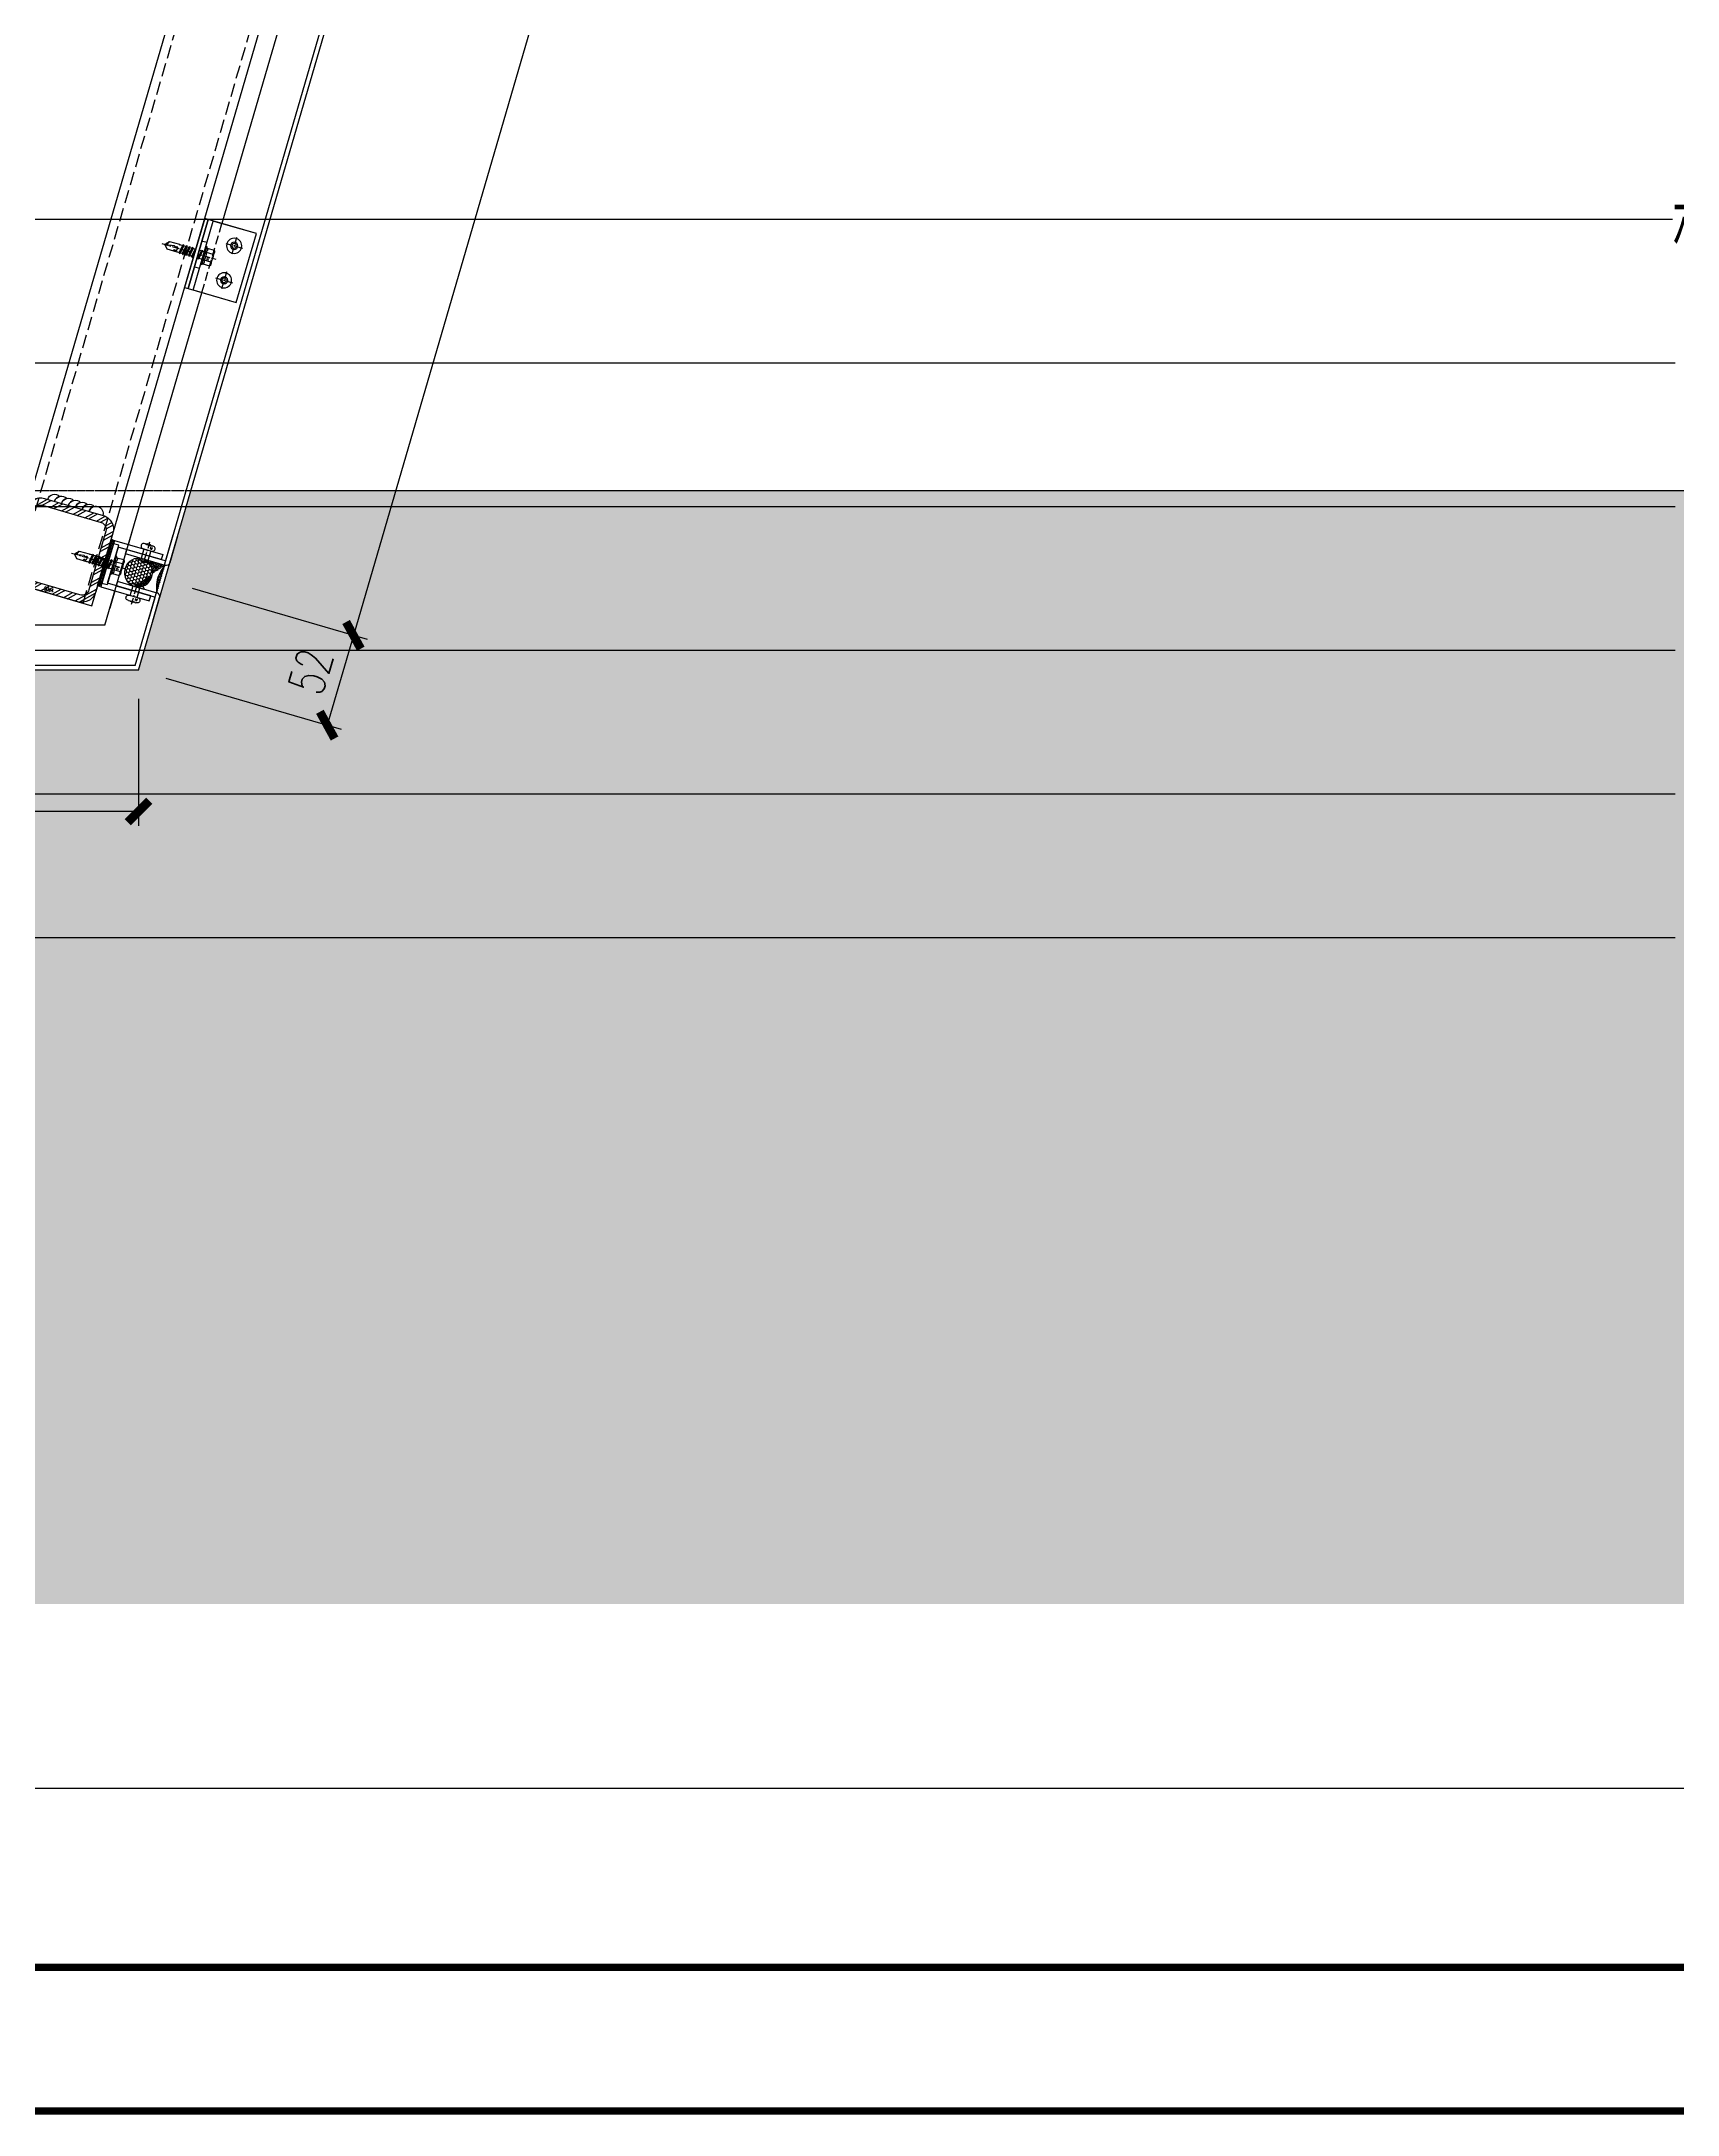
# Model space of a CAD drawing. Extents: x -202236 to 1002404, y -663931 to 1550022.
# Drawn here: x 6778 to 7689, y -357446 to -356292 of the extents above; entities that cross this region are included whole.
import ezdxf
from ezdxf.enums import TextEntityAlignment as Align
from ezdxf.xclip import XClip

# ---------------------------------------------------------------- set-up
doc = ezdxf.new("R2010")
doc.units = 0
for name, pattern in [('CENTER', [2, 1.25, -0.25, 0.25, -0.25]), ('DOTE', [2.42, 2, -0.2, 0.02, -0.2]), ('ZN-CENTER', [2, 1.25, -0.25, 0.25, -0.25]), ('ZN-DASH', [0.35, 0.25, -0.1])]:
    doc.linetypes.add(name, pattern=pattern)
for name, color, linetype in [('!ZN1-填充-8', 8, 'Continuous'), ('!ZN3-铝板幕墙-3', 3, 'Continuous'), ('!ZN4-辅助材料-1', 1, 'Continuous'), ('!ZN4-配件-11', 11, 'Continuous'), ('!ZN5-钢材投影-40', 40, 'Continuous'), ('!ZN5-钢材断面-2', 2, 'Continuous'), ('!ZN5-铝材投影-112', 112, 'Continuous'), ('!ZN6-虚线-8', 8, 'ZN-DASH'), ('0-cxFrame', 155, 'Continuous'), ('3符号', 173, 'Continuous'), ('A-AXIS-D', 1, 'Continuous'), ('A-AXIS-DOTE', 14, 'DOTE'), ('A-SFCE', 30, 'Continuous'), ('DIM', 173, 'Continuous'), ('Fill', 8, 'Continuous'), ('TEXT', 7, 'Continuous'), ('焊缝', 8, 'Continuous')]:
    doc.layers.add(name, color=color, linetype=linetype)
doc.layers.add('0-cxText', color=131, linetype='Continuous', lineweight=25)
doc.layers.add('A-WALL-HATCH', color=8, linetype='Continuous', lineweight=13)
doc.layers.add('@ZN-型材编号（非打印层）', color=8, linetype='Continuous', plot=False)
doc.styles.add('cx_tuming', font='simhei.ttf')
doc.styles.add('cx_tuqian1', font='')
doc.styles.add('DHTEXT-1', font='ROMANS.shx', dxfattribs={"width": 0.7, "bigfont": 'CHINESE.shx'})
doc.styles.add('黑体', font='simhei.ttf', dxfattribs={"height": 12})
doc.styles.get('cx_tuqian1').set_extended_font_data('SimSun')
doc.dimstyles.new('ZN8', dxfattribs={"dimscale": 8, "dimtxt": 2.5, "dimasz": 1.5, "dimexe": 1, "dimexo": 2, "dimgap": 0.9, "dimtad": 1, "dimdec": 0, "dimdsep": 46, "dimtxsty": 'DHTEXT-1', "dimblk": 'ARCHTICK', "dimcen": 2.5, "dimclrd": 173, "dimclre": 173, "dimclrt": 7, "dimazin": 2, "dimtfac": 1, "dimtix": 1, "dimtmove": 2, "dimatfit": 3, "dimfxl": 0, "dimarcsym": 0})

# ---------------------------------------------------------------- blocks, each defined once
blk = doc.blocks.new('方管钢50x4')
at = {"layer": 'Fill'}
h = blk.add_hatch(dxfattribs=at)
h.set_pattern_fill('ANSI32', color=8, scale=0.5, style=0)
h.set_pattern_definition([(45, (-2819.7443, -883.732), (-3.367596, 3.367596), []), (45, (-2817.499, -883.732), (-3.367596, 3.367596), [])])
edge = h.paths.add_edge_path(flags=16)
edge.add_line((-17, 21), (17, 21))
edge.add_arc((17, 17), 4, 0, 90, ccw=False)
edge.add_line((21, 17), (21, -17))
edge.add_arc((17, -17), 4, 270, 360, ccw=False)
edge.add_line((17, -21), (-17, -21))
edge.add_arc((-17, -17), 4, 180, 270, ccw=False)
edge.add_line((-21, -17), (-21, 17))
edge.add_arc((-17, 17), 4, 90, 180, ccw=False)
edge = h.paths.add_edge_path()
edge.add_line((-17, 25), (17, 25))
edge.add_arc((17, 17), 8, 0, 90, ccw=False)
edge.add_line((25, 17), (25, -17))
edge.add_arc((17, -17), 8, 270, 360, ccw=False)
edge.add_line((17, -25), (-17, -25))
edge.add_arc((-17, -17), 8, 180, 270, ccw=False)
edge.add_line((-25, -17), (-25, 17))
edge.add_arc((-17, 17), 8, 90, 180, ccw=False)
for points in [[(-17, 25), (17, 25, -0.414214), (25, 17), (25, -17, -0.414214), (17, -25), (-17, -25, -0.414214), (-25, -17), (-25, 17, -0.414214)], [(-17, 21), (17, 21, -0.414214), (21, 17), (21, -17, -0.414214), (17, -21), (-17, -21, -0.414214), (-21, -17), (-21, 17, -0.414214)]]:
    blk.add_lwpolyline(points, format="xyb", close=True)
at = {"layer": '@ZN-型材编号（非打印层）', "style": 'DHTEXT-1', "width": 0.7}
blk.add_text('50x4', height=2, dxfattribs=at).set_placement((-0.5, -23), align=Align.MIDDLE_CENTER)
blk = doc.blocks.new('*U199')
at = {"layer": '!ZN5-钢材断面-2'}
blk.add_blockref('方管钢50x4', (0, 0), dxfattribs=at)
blk = doc.blocks.new('铝板16mm胶缝')
at = {"layer": '!ZN1-填充-8'}
h = blk.add_hatch(dxfattribs=at)
h.set_pattern_fill('HONEY', color=256, scale=0.7, angle=-270, style=0)
h.set_pattern_definition([(90, (10097.3199, 185.0233), (-0.9623705, 1.666875), [1.11125, -2.2225]), (210, (10097.3199, 185.0233), (-0.962370845, -1.6668748), [1.11125, -2.2225]), (150, (10097.3199, 185.0233), (-1.924741345, 2e-07), [-2.2225, 1.11125])])
edge = h.paths.add_edge_path()
edge.add_ellipse((-8.5, 14.6), major_axis=(-8, 0), ratio=0.974793, start_angle=0, end_angle=360)
h = blk.add_hatch(dxfattribs=at)
h.set_pattern_fill('ANSI35', color=256, scale=0.5, angle=-270, style=0)
h.set_pattern_definition([(135, (0, 0), (-1.12253, -1.12253), []), (135, (0, 1.1225), (-1.12253, -1.12253), [1.984375, -0.396875, 0, -0.396875])])
edge = h.paths.add_edge_path()
edge.add_line((-0.5, 1.4), (-0.5, 14.6))
edge.add_line((-16.5, 1.4), (-16.5, 14.6))
edge.add_ellipse((-8.5, 14.6), major_axis=(-8, 0), ratio=0.974793, start_angle=0, end_angle=180)
edge.add_arc((-8.5, -14.4), 17.7, 63.1657, 116.8343)
at = {"layer": '!ZN4-辅助材料-1', "ltscale": 0.5}
blk.add_arc((-8.5, -14.4), 17.7, 63.1657, 116.8343, dxfattribs=at)
blk.add_ellipse((-8.5, 14.6), major_axis=(-8, 0), ratio=0.974793, dxfattribs=at)
at = {"layer": 'Defpoints', "ltscale": 0.5}
for p in [(-16.5, -0.6), (-8.5, -0.6), (-0.5, -0.6)]:
    blk.add_point(p, dxfattribs=at)
blk = doc.blocks.new('*U253')
at = {"color": 0, "linetype": 'ZN-CENTER', "ltscale": 3}
blk.add_line((24, 0), (-7.3, 0), dxfattribs=at)
at = {"ltscale": 10}
for p, q in [((-5.4, -3.5), (-5.4, 3.5)), ((-1, 4.6), (-4.9, 4.6)), ((-1, 2.3), (-4.9, 2.3)), ((-0.6, -5.1), (-0.6, 5.1)), ((-0.2, 5.5), (0, 4.8)), ((0, -4.8), (0, 4.8)), ((0, 2.1), (14.3, 2.1)), ((1.4, 2.7), (2.2, -2.7)), ((3.2, 2.7), (4, -2.7)), ((5, 2.7), (5.8, -2.7)), ((6.8, 2.7), (7.6, -2.7)), ((8.6, 2.7), (9.4, -2.7)), ((10.4, 2.7), (11.2, -2.7)), ((12.2, 2.7), (13, -2.7)), ((-1, -2.3), (-4.9, -2.3)), ((-1, -4.6), (-4.9, -4.6)), ((-0.2, -5.5), (0, -4.8)), ((14.3, -2.1), (0, -2.1))]:
    blk.add_line(p, q, dxfattribs=at)
for points in [[(1.8, -2.1), (1, 2.1), (1.4, 2.7), (1.8, 2.1), (2.6, -2.1), (2.2, -2.7)], [(3.6, -2.1), (2.8, 2.1), (3.2, 2.7), (3.6, 2.1), (4.4, -2.1), (4, -2.7)], [(5.4, -2.1), (4.6, 2.1), (5, 2.7), (5.4, 2.1), (6.2, -2.1), (5.8, -2.7)], [(7.2, -2.1), (6.4, 2.1), (6.8, 2.7), (7.2, 2.1), (8, -2.1), (7.6, -2.7)], [(9, -2.1), (8.2, 2.1), (8.6, 2.7), (9, 2.1), (9.8, -2.1), (9.4, -2.7)], [(10.8, -2.1), (10, 2.1), (10.4, 2.7), (10.8, 2.1), (11.6, -2.1), (11.2, -2.7)], [(12.6, -2.1), (11.8, 2.1), (12.2, 2.7), (12.6, 2.1), (13.4, -2.1), (13, -2.7)]]:
    blk.add_lwpolyline(points, close=True, dxfattribs=at)
for points in [[(14.3, -2.1, -0.414214), (14.4, -2.2), (14.4, -2.3), (20.2, -2.3), (22, -0.3), (22, 0.3), (20.2, 2.3), (14.4, 2.3), (14.4, 2.2, -0.414214), (14.3, 2.1)], [(16.5, -2.3), (16.4, -1.2), (15.8, -1.5, -0.530462), (15, -1.2), (14.8, 0.1, -0.651316), (15.5, 0.5), (16, 0.2), (16.8, 0.7), (22, -0.3, -0.201226), (20.2, 2.3)]]:
    blk.add_lwpolyline(points, format="xyb", dxfattribs=at)
for centre, radius, start, end in [((-3.9, 3.5), 1.58, 133.1736, 226.8264), ((0.1, 0), 5.58, 155.5673, 204.4327), ((0.1, 3.5), 1.58, 133.1736, 226.8264), ((4.1, 0), 5.58, 155.5673, 204.4327), ((7.5, -2.9), 11.3, 132.4922, 138.6064), ((-3.9, -3.5), 1.58, 133.1736, 226.8264), ((0.1, -3.5), 1.58, 133.1736, 226.8264), ((7.5, 2.9), 11.3, 221.3936, 227.5078)]:
    blk.add_arc(centre, radius, start, end, dxfattribs=at)
at = {"layer": 'Defpoints', "color": 0, "ltscale": 10, "style": 'DHTEXT-1', "width": 0.7}
blk.add_text('5.5', height=1, rotation=90, dxfattribs=at).set_placement((-2.5, -0.9), align=Align.CENTER)
blk = doc.blocks.new('铝板连接件1(新规)')
at = {"layer": '!ZN1-填充-8'}
h = blk.add_hatch(dxfattribs=at)
h.set_pattern_fill('NET3', color=256, scale=0.4, angle=180, style=0)
h.set_pattern_definition([(180, (18968.597, 39999.0891), (-1e-15, -1.27), []), (240, (18968.597, 39999.0891), (1.099852263, -0.635), []), (300, (18968.597, 39999.0891), (1.099852263, 0.635), [])])
h.paths.add_polyline_path([(-13.5, 2), (-13.5, 0), (13.5, 0), (13.5, 2)])
at = {"layer": '!ZN4-辅助材料-1', "ltscale": 5}
blk.add_lwpolyline([(-13.5, 2), (-13.5, 0), (13.5, 0), (13.5, 2)], close=True, dxfattribs=at)
at = {"layer": '!ZN5-铝材投影-112'}
for points in [[(11.5, 2), (-13.5, 2), (-13.5, 30), (-10.5, 30), (-10.5, 5), (11.5, 5)], [(-11.5, 2), (13.5, 2), (13.5, 30), (10.5, 30), (10.5, 5), (-11.5, 5)]]:
    blk.add_lwpolyline(points, close=True, dxfattribs=at)
at = {"layer": '!ZN4-配件-11', "color": 1, "rotation": 270}
blk.add_blockref('*U253', (0, 5), dxfattribs=at)
blk = doc.blocks.new('*U196')
at = {"color": 0, "linetype": 'CENTER', "ltscale": 3}
blk.add_line((10, 0), (-2.5, 0), dxfattribs=at)
at = {"linetype": 'ByBlock', "lineweight": -2, "ltscale": 10}
for p, q in [((-1.2, -3), (-1.2, 3)), ((0, 4.2), (0, -4.2)), ((5.5, 2), (0, 2)), ((5.5, 2.5), (5.5, -2.5)), ((5.5, -2), (0, -2))]:
    blk.add_line(p, q, dxfattribs=at)
for centre, radius, start, end in [((4.4, 0), 5.96, 160.395, 199.605), ((0, 3), 1.2, 90, 180), ((7, 2.5), 1.5, 348.448, 180), ((16.2, 0), 8, 164.3308, 195.6692), ((6.2, 0), 2.67, 323.2266, 36.7843), ((0, -3), 1.2, 180, 270), ((7, -2.5), 1.5, 180, 11.552)]:
    blk.add_arc(centre, radius, start, end, dxfattribs=at)
at = {"layer": 'Defpoints', "color": 0, "ltscale": 10, "style": 'DHTEXT-1', "width": 0.7}
blk.add_text('D4', height=1, rotation=90, dxfattribs=at).set_placement((7.4, -1.8), align=Align.CENTER)
blk = doc.blocks.new('*U261')
at = {"layer": '!ZN3-铝板幕墙-3'}
for p, q in [((-13.5, -5), (-25.6, -5)), ((13.5, -5), (23.6, -5))]:
    blk.add_line(p, q, dxfattribs=at)
for points in [[(-25.6, -30), (-10, -30, 0.414214), (-8, -28), (-8, -5), (-10.5, -5), (-10.5, -27, -0.414214), (-11, -27.5), (-25.6, -27.5)], [(23.6, -30), (10, -30, -0.414214), (8, -28), (8, -5), (10.5, -5), (10.5, -27, 0.414214), (11, -27.5), (23.6, -27.5)]]:
    blk.add_lwpolyline(points, format="xyb", dxfattribs=at)
at = {"layer": '!ZN4-辅助材料-1'}
blk.add_blockref('铝板16mm胶缝', (8.5, -29.4), dxfattribs=at)
at = {"layer": '!ZN4-配件-11', "rotation": 180}
blk.add_blockref('铝板连接件1(新规)', (0, 5), dxfattribs=at)
at = {"layer": '!ZN4-配件-11', "color": 1, "xscale": -1}
blk.add_blockref('*U196', (-8, -16), dxfattribs=at)
at = {"layer": '!ZN4-配件-11', "color": 1}
blk.add_blockref('*U196', (8, -16), dxfattribs=at)
blk = doc.blocks.new('*U255')
at = {"color": 0, "linetype": 'CENTER', "ltscale": 3}
for p, q in [((4.9, 0), (-4.9, 0)), ((0, 4.9), (0, -4.9))]:
    blk.add_line(p, q, dxfattribs=at)
at = {"linetype": 'ByBlock', "ltscale": 10}
for radius in [4.2, 2, 1.23]:
    blk.add_circle((0, 0), radius, dxfattribs=at)
blk = doc.blocks.new('*U201')
at = {"ltscale": 0.125}
blk.add_wipeout([(-20, 30), (20, 30), (20, 5), (-20, 5)], dxfattribs=at).dxf.layer = '!ZN6-虚线-8'
at = {"layer": '!ZN1-填充-8'}
h = blk.add_hatch(dxfattribs=at)
h.set_pattern_fill('NET3', color=256, scale=0.75, angle=180, style=0)
h.set_pattern_definition([(180, (-1731.706, 294.7402), (-3e-16, -2.38125), []), (240, (-1731.706, 294.7402), (2.062223, -1.190625), []), (300, (-1731.706, 294.7402), (2.062223, 1.190625), [])])
h.paths.add_polyline_path([(20, 0), (-20, 0), (-20, 2), (20, 2)])
at = {"layer": '!ZN5-铝材投影-112'}
blk.add_lwpolyline([(20, 2), (-20, 2), (-20, 30), (20, 30)], close=True, dxfattribs=at)
at = {"layer": '!ZN6-虚线-8', "color": 8, "linetype": 'ZN-DASH', "ltscale": 20}
blk.add_line((-20, 10), (20, 10), dxfattribs=at)
at = {"layer": '!ZN6-虚线-8', "linetype": 'ZN-DASH', "ltscale": 10}
for p, q in [((-7.5, 5), (-7.5, 2)), ((7.5, 5), (7.5, 2))]:
    blk.add_line(p, q, dxfattribs=at)
at = {"layer": '!ZN4-配件-11', "color": 1, "rotation": 270}
for name, p in [('*U255', (-10, 20)), ('*U255', (10, 20)), ('*U253', (0, 5))]:
    blk.add_blockref(name, p, dxfattribs=at)
at = {"ltscale": 0.25}
blk.add_wipeout([(20, 0), (20, 2), (-20, 2), (-20, 0)], dxfattribs=at).dxf.layer = '!ZN4-辅助材料-1'
at = {"layer": '!ZN4-辅助材料-1'}
blk.add_lwpolyline([(20, 0), (-20, 0), (-20, 2), (20, 2)], close=True, dxfattribs=at)
at = {"layer": '!ZN5-铝材投影-112', "ltscale": 0.25}
blk.add_line((-20, 5), (20, 5), dxfattribs=at)
blk = doc.blocks.new('20250913160558')
at = {"layer": 'A-WALL-HATCH'}
h = blk.add_hatch(dxfattribs=at)
h.set_pattern_fill('夯实土壤', color=256, scale=40)
h.set_pattern_definition([(45, (-40599805926.08, -3386006360), (-158.9576044107, 158.9576044107), []), (45, (-40599805842.08, -3386006360), (-158.9576044107, 158.9576044107), []), (45, (-40599805758.08, -3386006360), (-158.9576044107, 158.9576044107), []), (135, (-40599805926.08, -3386006360), (-158.9576044107, -158.9576044107), [106, -118.8]), (135, (-40599805884.08, -3386006318), (-158.9576044107, -158.9576044107), [106, -118.8]), (135, (-40599805842.08, -3386006276), (-158.9576044107, -158.9576044107), [106, -118.8])])
h.paths.add_polyline_path([(9550, -5230), (10120.8, -5230), (10150, -5130), (11173.3, -5130), (11173.3, -5750), (9550, -5750)])
h.paths.add_polyline_path([(4200, -5305), (9250, -5305), (9250, -5590), (9250, -5750), (4200, -5750)])
h.paths.add_polyline_path([(51.2, -5305), (3900, -5305), (3900, -5750), (51.2, -5750)])
h.paths.add_polyline_path([(-4220, -5130), (-248.8, -5130), (-248.8, -5750), (-4220, -5750)])
at = {"layer": '!ZN3-铝板幕墙-3'}
for points in [[(10102.1, -5205), (10600.6, -3496.7, 0.070028), (10625.1, -3338.3, 0.070028)], [(10118.9, -5227.5), (10622.1, -3503.1, 0.068937), (10647.6, -3341.1, 0.068937)], [(10120.8, -5230), (10624.5, -3503.9, 0.069411), (10650.1, -3340, 0.069411)]]:
    blk.add_lwpolyline(points, format="xyb", dxfattribs=at)
for points in [[(10120.8, -5230), (9560.6, -5230), (9560.6, -5205)], [(10102.1, -5205), (9560.6, -5205)], [(10118.9, -5227.5), (9560.6, -5227.5)]]:
    blk.add_lwpolyline(points, dxfattribs=at)
at = {"layer": '!ZN5-钢材投影-40'}
for p, q in [((10046.8, -5180.2), (10543.1, -3479.6)), ((10094.8, -5194.2), (10591, -3493.9)), ((10046.8, -5180.2), (10094.8, -5194.2))]:
    blk.add_line(p, q, dxfattribs=at)
at = {"layer": '!ZN6-虚线-8', "ltscale": 30}
for p, q in [((10051.6, -5181.6), (10547.9, -3481.1)), ((10090, -5192.8), (10586.2, -3492.5))]:
    blk.add_line(p, q, dxfattribs=at)
at = {"layer": 'A-SFCE', "color": 8}
blk.add_line((10150, -5130), (11173.3, -5130), dxfattribs=at)
at = {"layer": '焊缝', "ltscale": 800}
blk.add_lwpolyline([(10070.3, -5135, -0.57735), (10077, -5133.3, 0.267949), (10074.1, -5136.1, -0.57735), (10080.9, -5134.4, 0.267949), (10078, -5137.2, -0.57735), (10084.7, -5135.6, 0.267949), (10081.8, -5138.3, -0.57735), (10088.6, -5136.7, 0.267949), (10085.7, -5139.5, -0.57735), (10092.4, -5137.8, 0.267949), (10089.5, -5140.6, -0.57735), (10096.2, -5138.9, 0.267949), (10093.3, -5141.7, -1), (10101, -5144, -1)], format="xyb", dxfattribs=at)
at = {"layer": '!ZN4-配件-11', "rotation": 343.7316377152348}
blk.add_blockref('*U199', (10077.8, -5163.2), dxfattribs=at)
at = {"xscale": -1, "rotation": 73.73163771518935}
blk.add_blockref('*U261', (10106.6, -5171.6), dxfattribs=at)
at = {"xscale": -1, "rotation": 253.7316377152033}
blk.add_blockref('*U201', (10152.1, -4997.8), dxfattribs=at)
blk = doc.blocks.new('TK22.A2 L(Dragon)')
at = {"layer": '0-cxFrame', "color": 7, "const_width": 0.5}
blk.add_lwpolyline([(0, 0), (-594, 0), (-594, 420), (0, 420)], close=True, dxfattribs=at)
at = {"layer": '0-cxFrame', "const_width": 0.5}
blk.add_lwpolyline([(-80, 10), (-574, 10), (-574, 410), (-80, 410)], close=True, dxfattribs=at)
at = {"style": '黑体', "flags": 4}
blk.add_attdef('图幅', text='', height=3.3, dxfattribs=at).set_placement((-40, 3), align=Align.RIGHT)
at = {"layer": '0-cxText', "flags": 4}
for tag, height, style, p in [('建设单位', 3.5, 'cx_tuming', (-45, 240)), ('项目名称', 3.5, 'cx_tuming', (-45, 210)), ('子项名称', 3.5, 'cx_tuming', (-45, 180)), ('工程编号', 3.3, 'cx_tuqian1', (-35, 165)), ('图名1', 3.5, 'cx_tuming', (-45, 87)), ('图名2', 3.5, 'cx_tuming', (-45, 79)), ('图名3', 3.5, 'cx_tuming', (-45, 71)), ('出图日期', 3.3, 'cx_tuqian1', (-39, 60)), ('专业', 3.3, 'cx_tuqian1', (-55, 52)), ('图号', 3.3, 'cx_tuqian1', (-55, 44)), ('版次', 3.3, 'cx_tuqian1', (-20, 44))]:
    blk.add_attdef(tag, text='', height=height, dxfattribs=dict(at, style=style)).set_placement(p, align=Align.MIDDLE)
at = {"layer": 'Defpoints', "color": 6, "flags": 4}
for tag, height, style, p in [('tufu', 3.3, '黑体', (-12, 12)), ('dwfname', 4, 'cx_tuqian1', (-80, 3))]:
    blk.add_attdef(tag, text='', height=height, dxfattribs=dict(at, style=style)).set_placement(p, align=Align.RIGHT)
blk = doc.blocks.new('_ArchTick')
at = {"color": 0, "linetype": 'ByBlock', "const_width": 0.4}
blk.add_lwpolyline([(-0.5, -0.5), (0.5, 0.5)], dxfattribs=at)
blk = doc.blocks.new('*D637')
at = {"layer": 'Defpoints', "color": 0, "ltscale": 80, "transparency": 16777216}
for p in [(7335.9, -354915.5), (6846.8, -356591.7), (6951.9, -356622.4)]:
    blk.add_point(p, dxfattribs=at)
at = {"layer": 'DIM', "color": 173, "linetype": 'ByBlock', "lineweight": -2, "ltscale": 80, "transparency": 16777216}
for p, q in [((7351.3, -354920), (7448.7, -354948.5)), ((7441, -354946.2), (6951.9, -356622.4)), ((6862.1, -356596.2), (6959.6, -356624.6))]:
    blk.add_line(p, q, dxfattribs=at)
at = {"layer": 'DIM', "color": 173, "lineweight": -2, "ltscale": 80, "transparency": 16777216, "xscale": 12, "yscale": 12, "zscale": 12}
for p, rotation in [((7441, -354946.2), 73.73163771520365), ((6951.9, -356622.4), 253.7316377152036)]:
    blk.add_blockref('_ArchTick', p, dxfattribs=dict(at, rotation=rotation))
at = {"layer": 'DIM', "color": 7, "ltscale": 80, "transparency": 16777216, "insert": (7179.9, -355779.5), "char_height": 20, "attachment_point": 5, "rotation": 73.7316, "style": 'DHTEXT-1'}
blk.add_mtext('1746', dxfattribs=at)
blk = doc.blocks.new('*D638')
at = {"layer": 'Defpoints', "color": 0, "ltscale": 80, "transparency": 16777216}
for p in [(6846.8, -356591.7), (6832.2, -356641.7), (6937.3, -356672.4)]:
    blk.add_point(p, dxfattribs=at)
at = {"layer": 'DIM', "color": 173, "linetype": 'ByBlock', "lineweight": -2, "ltscale": 80, "transparency": 16777216}
for p, q in [((6862.1, -356596.2), (6959.6, -356624.6)), ((6951.9, -356622.4), (6937.3, -356672.4)), ((6847.5, -356646.2), (6945, -356674.6))]:
    blk.add_line(p, q, dxfattribs=at)
at = {"layer": 'DIM', "color": 173, "lineweight": -2, "ltscale": 80, "transparency": 16777216, "xscale": 12, "yscale": 12, "zscale": 12}
for p, rotation in [((6951.9, -356622.4), 73.73163771520446), ((6937.3, -356672.4), 253.7316377152044)]:
    blk.add_blockref('_ArchTick', p, dxfattribs=dict(at, rotation=rotation))
at = {"layer": 'DIM', "color": 7, "ltscale": 80, "transparency": 16777216, "insert": (6928.1, -356642.5), "char_height": 20, "attachment_point": 5, "rotation": 73.7316, "style": 'DHTEXT-1'}
blk.add_mtext('52', dxfattribs=at)
blk = doc.blocks.new('*D639')
at = {"layer": 'Defpoints', "color": 0, "ltscale": 80, "transparency": 16777216}
for p in [(6261.4, -356641.7), (6832.2, -356641.7), (6261.4, -356720.5)]:
    blk.add_point(p, dxfattribs=at)
at = {"layer": 'DIM', "color": 173, "linetype": 'ByBlock', "lineweight": -2, "ltscale": 80, "transparency": 16777216}
for p, q in [((6261.4, -356657.7), (6261.4, -356728.5)), ((6832.2, -356657.7), (6832.2, -356728.5)), ((6832.2, -356720.5), (6261.4, -356720.5))]:
    blk.add_line(p, q, dxfattribs=at)
at = {"layer": 'DIM', "color": 173, "lineweight": -2, "ltscale": 80, "transparency": 16777216, "xscale": 12, "yscale": 12, "zscale": 12, "rotation": 180}
blk.add_blockref('_ArchTick', (6261.4, -356720.5), dxfattribs=at)
at = {"layer": 'DIM', "color": 173, "lineweight": -2, "ltscale": 80, "transparency": 16777216, "xscale": 12, "yscale": 12, "zscale": 12}
blk.add_blockref('_ArchTick', (6832.2, -356720.5), dxfattribs=at)
at = {"layer": 'DIM', "color": 7, "ltscale": 80, "transparency": 16777216, "insert": (6546.8, -356703.3), "char_height": 20, "attachment_point": 5, "style": 'DHTEXT-1'}
blk.add_mtext('571', dxfattribs=at)

msp = doc.modelspace()

# ---------------------------------------------------------------- linework, layer by layer
at = {"layer": 'A-AXIS-DOTE'}
msp.add_line((5330.61, -356541.69), (8603.36, -356541.69), dxfattribs=at)

# ---------------------------------------------------------------- next in the draw order: block references
at = {"layer": 'A-AXIS-D', "ltscale": 800}
ref = msp.add_blockref('20250913160558', (-3288.63, -351411.69), dxfattribs=at)
XClip(ref).set_block_clipping_path([(8878.3221419092, -5852.6153185393), (11166.9362622546, -3030.562866794)])

# ---------------------------------------------------------------- next in the draw order: linework, layer by layer
at = {"layer": '3符号'}
msp.add_lwpolyline([(5570.49, -357264.3), (6736.25, -357264.3), (6740.25, -357248.3), (6748.25, -357280.3), (6752.25, -357264.3), (7918.01, -357264.3)], dxfattribs=at)

# ---------------------------------------------------------------- next in the draw order: block references
at = {"layer": '0-cxFrame', "xscale": 8, "yscale": 8, "zscale": 8}
msp.add_blockref('TK22.A2 L(Dragon)', (9438.2, -357444.07), dxfattribs=at)

# ---------------------------------------------------------------- next in the draw order: texts
at = {"layer": 'TEXT', "ltscale": 80, "style": 'DHTEXT-1', "width": 0.7}
msp.add_text('六角头螺栓组件2-M12x140', height=28, dxfattribs=at).set_placement((7686.47, -356390.66), align=Align.MIDDLE_LEFT)

# ---------------------------------------------------------------- next in the draw order: dimensions: what is measured, and where the dimension line sits
at = {"layer": 'DIM', "ltscale": 80}
for p1, p2, picture, middle in [((7335.91, -354915.54), (6846.78, -356591.69), '*D637', (7179.95, -355779.47)), ((6846.78, -356591.69), (6832.19, -356641.69), '*D638', (6928.09, -356642.54))]:
    dim = msp.add_aligned_dim(p1=p1, p2=p2, distance=109.5, dimstyle='ZN8', dxfattribs=at)
    dim.commit()
    dim.dimension.update_dxf_attribs({"geometry": picture, "text_midpoint": middle})
dim = msp.add_linear_dim(base=(6261.37, -356720.49), p1=(6832.19, -356641.69), p2=(6261.37, -356641.69), dimstyle='ZN8', dxfattribs=at)
dim.commit()
dim.dimension.update_dxf_attribs({"geometry": '*D639', "text_midpoint": (6546.78, -356703.29)})

# ---------------------------------------------------------------- next in the draw order: leaders
at = {"layer": 'DIM'}
for points in [[(6345.47, -356390.66), (6983.39, -356390.66), (7686.47, -356390.66)], [(6372.63, -356470.66), (6984.87, -356470.66), (7687.94, -356470.66)], [(6181.37, -356480.19), (6298.95, -356630.66), (7687.94, -356630.66)], [(6261.37, -356497.86), (6298.95, -356550.66), (7687.94, -356550.66)], [(6181.87, -356665.03), (6298.95, -356790.66), (7687.94, -356790.66)], [(6266.37, -356675.5), (6298.95, -356710.66), (7687.94, -356710.66)]]:
    msp.add_leader(points, dimstyle='ZN8', dxfattribs=at)

doc.saveas('drawing.dxf')
